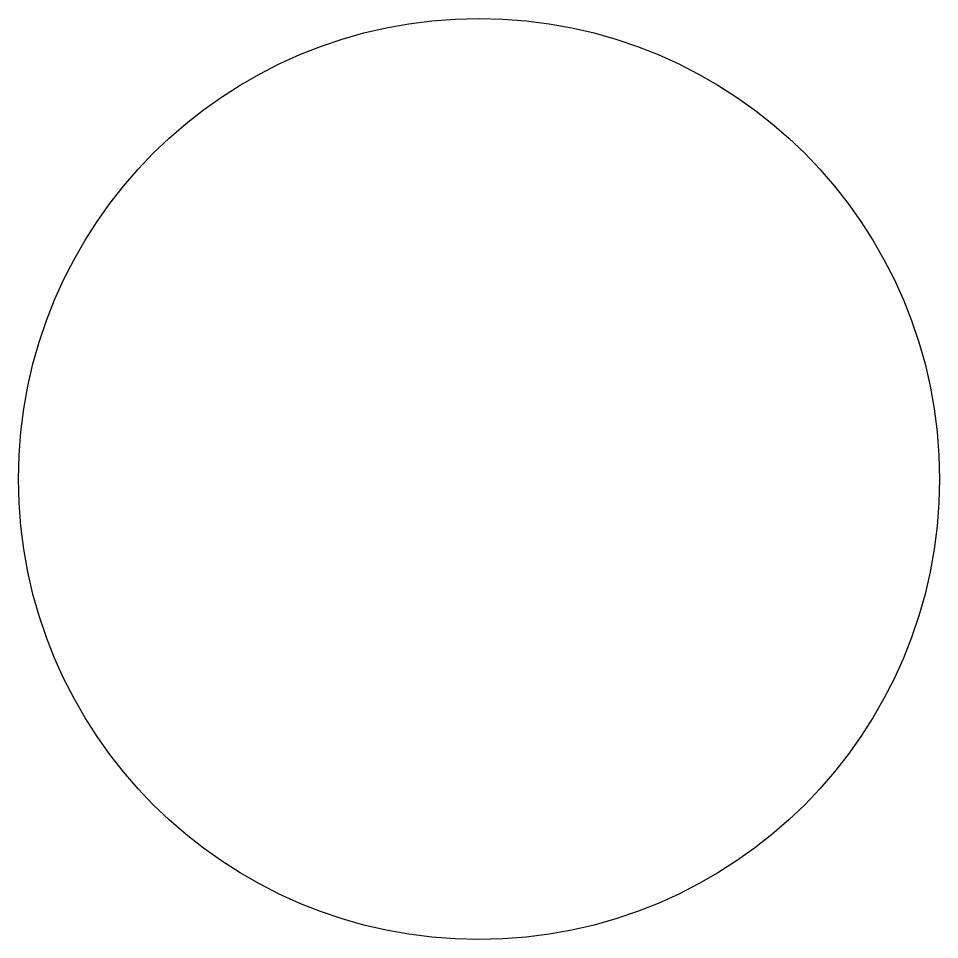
# Model space of a CAD drawing. Header units: millimetres. Extents: x 7 to 27, y 2 to 22.
import ezdxf

# ---------------------------------------------------------------- set-up
doc = ezdxf.new("R2010")
doc.units = ezdxf.units.MM
doc.layers.get('0').update_dxf_attribs({"lineweight": 25, "true_color": 0xffffff})
doc.layers.add('blockref', color=6, linetype='Continuous', lineweight=25, true_color=0xff00ff)
doc.layers.get('0').freeze()

# ---------------------------------------------------------------- blocks, each defined once
blk = doc.blocks.new('block1')
at = {"color": 0}
blk.add_circle((15, 10), 10, dxfattribs=at)
blk = doc.blocks.new('block2')
blk.add_blockref('block1', (1, 1))

msp = doc.modelspace()

# ---------------------------------------------------------------- block references
at = {"layer": 'blockref'}
msp.add_blockref('block2', (1, 1), dxfattribs=at)

doc.saveas('drawing.dxf')
